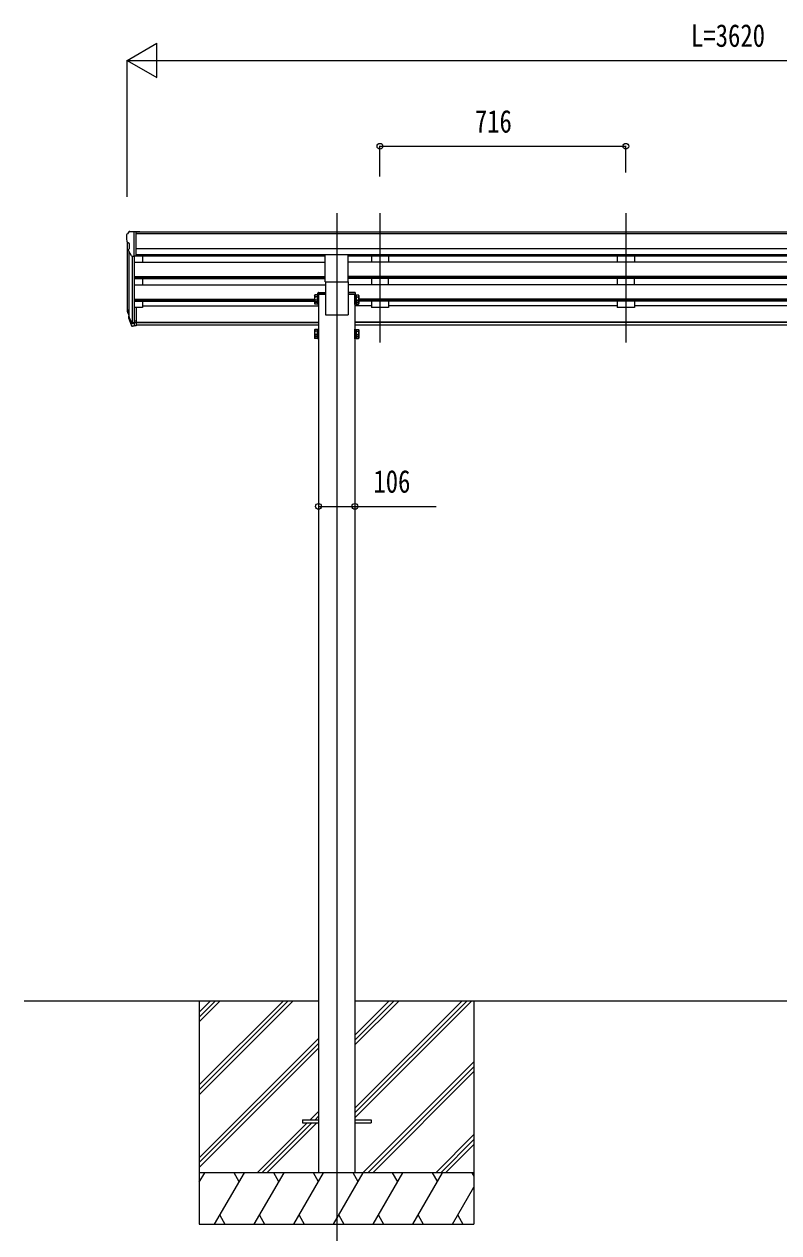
# Model space of a CAD drawing. Units: millimetres, scale not verified. Extents: x -8410 to 8410, y -5940 to 5940.
# Drawn here: x -3309 to -1112, y -3525 to -3 of the extents above; entities that cross this region are included whole.
import ezdxf
from ezdxf.enums import TextEntityAlignment as Align

# ---------------------------------------------------------------- set-up
doc = ezdxf.new("R2010")
doc.units = ezdxf.units.MM
doc.header["$LTSCALE"] = 30
for name, color, linetype in [('0-4_YKK_12', 2, 'Continuous'), ('0-5_YKK_13', 4, 'Continuous'), ('0-6_YKK_A1', 4, 'Continuous'), ('0-7_YKK_D', 6, 'Continuous')]:
    doc.layers.add(name, color=color, linetype=linetype)
doc.styles.add('ＭＳ ゴシック', font='')
doc.styles.get('ＭＳ ゴシック').set_extended_font_data('MS Gothic')

msp = doc.modelspace()

# ---------------------------------------------------------------- linework, layer by layer
at = {"layer": '0-4_YKK_12'}
for p, q in [((-2399.43, -554.34), (-2399.43, -3550)), ((-2273.43, -554.34), (-2273.43, -930.34)), ((-1557.43, -554.34), (-1557.43, -930.34))]:
    msp.add_line(p, q, dxfattribs=at)
at = {"layer": '0-5_YKK_13'}
for p, q in [((-3011.43, -616.69), (-3011.43, -617.32)), ((-3004.52, -607.89), (-3008.58, -613.7)), ((-3001.43, -607.32), (-3003.76, -607.47)), ((-3001.43, -607.32), (-2982.93, -607.32)), ((-2989.43, -680.31), (-2989.43, -607.32)), ((-2982.93, -607.32), (-2972.93, -607.41)), ((-2982.93, -679.31), (-2982.93, -607.32)), ((-2972.93, -608.93), (-2972.93, -607.41)), ((-3008.89, -638.51), (-3003.58, -641.58)), ((-2997.05, -678.49), (-3006.05, -662.9)), ((-3003.43, -641.84), (-3003.43, -658.11)), ((-2989.43, -680.31), (-2994.64, -679.99)), ((-2982.93, -679.31), (-2989.43, -679.31)), ((-2432.93, -754.19), (-2432.93, -675.88)), ((-2365.93, -754.19), (-2365.93, -675.88)), ((-2432.93, -754.19), (-2365.93, -754.19)), ((-2463.53, -793.61), (-2462.77, -792.29)), ((-2463.53, -793.61), (-2463.53, -810.61)), ((-2456.53, -792.29), (-2462.77, -792.29)), ((-2456.53, -797.2), (-2462.77, -797.2)), ((-2456.53, -807.02), (-2462.77, -807.02)), ((-2456.53, -792.29), (-2456.53, -811.92)), ((-2454.03, -793.36), (-2456.53, -793.36)), ((-2454.03, -801.36), (-2456.53, -801.36)), ((-2454.03, -802.86), (-2456.53, -802.86)), ((-2454.03, -793.36), (-2454.03, -810.86)), ((-2452.21, -784.84), (-2432.43, -784.84)), ((-2432.43, -784.84), (-2432.43, -790.34)), ((-2366.43, -784.84), (-2366.43, -790.34)), ((-2346.64, -784.84), (-2366.43, -784.84)), ((-2344.83, -793.36), (-2342.33, -793.36)), ((-2344.83, -793.36), (-2344.83, -810.86)), ((-2344.83, -801.36), (-2342.33, -801.36)), ((-2344.83, -802.86), (-2342.33, -802.86)), ((-2342.33, -792.29), (-2336.09, -792.29)), ((-2342.33, -792.29), (-2342.33, -811.92)), ((-2342.33, -797.2), (-2336.09, -797.2)), ((-2342.33, -807.02), (-2336.09, -807.02)), ((-2335.33, -793.61), (-2336.09, -792.29)), ((-2335.33, -793.61), (-2335.33, -810.61)), ((-3008.33, -842.74), (-3004.46, -850.69)), ((-3007.73, -841.36), (-3004.46, -848.43)), ((-2989.43, -828.55), (-2989.43, -883.32)), ((-2982.93, -828.55), (-2989.43, -828.55)), ((-2982.93, -828.55), (-2982.93, -882.58)), ((-2463.53, -810.61), (-2462.77, -811.92)), ((-2463.53, -810.61), (-2463.53, -817.4)), ((-2463.53, -817.4), (-2462.77, -818.72)), ((-2456.53, -811.92), (-2462.77, -811.92)), ((-2456.53, -813.81), (-2462.77, -813.81)), ((-2456.53, -818.72), (-2462.77, -818.72)), ((-2456.53, -810.86), (-2454.03, -810.86)), ((-2456.53, -810.86), (-2456.53, -818.72)), ((-2456.53, -817.65), (-2454.03, -817.65)), ((-2454.03, -810.86), (-2454.03, -817.65)), ((-2452.43, -819.9), (-2452.43, -813.11)), ((-2346.43, -819.9), (-2346.43, -813.11)), ((-2342.33, -810.86), (-2344.83, -810.86)), ((-2344.83, -810.86), (-2344.83, -817.65)), ((-2342.33, -817.65), (-2344.83, -817.65)), ((-2342.33, -810.86), (-2342.33, -818.72)), ((-2342.33, -811.92), (-2336.09, -811.92)), ((-2342.33, -813.81), (-2336.09, -813.81)), ((-2342.33, -818.72), (-2336.09, -818.72)), ((-2335.33, -810.61), (-2336.09, -811.92)), ((-2335.33, -817.4), (-2336.09, -818.72)), ((-2335.33, -810.61), (-2335.33, -817.4)), ((-3006.02, -854.01), (-3005.68, -858.42)), ((-3005.68, -858.42), (-2996.87, -881.97)), ((-3005.06, -857.86), (-2996.87, -874.03)), ((-2995.86, -872.9), (-3003.62, -857.5)), ((-2989.43, -873.58), (-2994.56, -873.58)), ((-2989.43, -875.39), (-2994.27, -875.39)), ((-2982.93, -868.68), (-2989.43, -868.68)), ((-2982.93, -873.56), (-2989.43, -873.56)), ((-2989.43, -883.32), (-2994.27, -883.32)), ((-2982.93, -882.58), (-2989.43, -882.58)), ((-2463.53, -894.16), (-2462.77, -892.84)), ((-2463.53, -894.16), (-2463.53, -911.16)), ((-2463.53, -911.16), (-2462.77, -912.47)), ((-2463.53, -911.16), (-2463.53, -917.95)), ((-2456.53, -892.84), (-2462.77, -892.84)), ((-2456.53, -897.75), (-2462.77, -897.75)), ((-2456.53, -907.57), (-2462.77, -907.57)), ((-2456.53, -912.47), (-2462.77, -912.47)), ((-2456.53, -914.36), (-2462.77, -914.36)), ((-2456.53, -892.84), (-2456.53, -912.47)), ((-2454.03, -893.91), (-2456.53, -893.91)), ((-2454.03, -901.91), (-2456.53, -901.91)), ((-2454.03, -903.41), (-2456.53, -903.41)), ((-2456.53, -911.41), (-2454.03, -911.41)), ((-2456.53, -911.41), (-2456.53, -919.27)), ((-2454.03, -893.91), (-2454.03, -911.41)), ((-2454.03, -911.41), (-2454.03, -918.2)), ((-2452.43, -920.45), (-2452.43, -913.66)), ((-2346.43, -920.45), (-2346.43, -913.66)), ((-2344.83, -893.91), (-2342.33, -893.91)), ((-2344.83, -893.91), (-2344.83, -911.41)), ((-2344.83, -901.91), (-2342.33, -901.91)), ((-2344.83, -903.41), (-2342.33, -903.41)), ((-2342.33, -911.41), (-2344.83, -911.41)), ((-2344.83, -911.41), (-2344.83, -918.2)), ((-2342.33, -892.84), (-2336.09, -892.84)), ((-2342.33, -892.84), (-2342.33, -912.47)), ((-2342.33, -897.75), (-2336.09, -897.75)), ((-2342.33, -907.57), (-2336.09, -907.57)), ((-2342.33, -911.41), (-2342.33, -919.27)), ((-2342.33, -912.47), (-2336.09, -912.47)), ((-2342.33, -914.36), (-2336.09, -914.36)), ((-2335.33, -894.16), (-2336.09, -892.84)), ((-2335.33, -911.16), (-2336.09, -912.47)), ((-2335.33, -894.16), (-2335.33, -911.16)), ((-2335.33, -911.16), (-2335.33, -917.95)), ((-2463.53, -917.95), (-2462.77, -919.27)), ((-2456.53, -919.27), (-2462.77, -919.27)), ((-2456.53, -918.2), (-2454.03, -918.2)), ((-2342.33, -918.2), (-2344.83, -918.2)), ((-2342.33, -919.27), (-2336.09, -919.27)), ((-2335.33, -917.95), (-2336.09, -919.27)), ((-2499.43, -3195.5), (-2499.43, -3204.5)), ((-2499.43, -3195.5), (-2452.43, -3195.5)), ((-2499.43, -3204.5), (-2452.43, -3204.5)), ((-2346.43, -3195.5), (-2299.43, -3195.5)), ((-2346.43, -3204.5), (-2299.43, -3204.5)), ((-2299.43, -3195.5), (-2299.43, -3204.5))]:
    msp.add_line(p, q, dxfattribs=at)
for points in [[(-2432.43, -790.34), (-2454.43, -790.34), (-2454.21, -786.72)], [(-2366.43, -790.34), (-2344.43, -790.34), (-2344.65, -786.72)], [(-2454.03, -813.11), (-2454.03, -819.9), (-2452.43, -819.9)], [(-2344.83, -813.11), (-2344.83, -819.9), (-2346.43, -819.9)], [(-2454.03, -913.66), (-2454.03, -920.45), (-2452.43, -920.45)], [(-2344.83, -913.66), (-2344.83, -920.45), (-2346.43, -920.45)]]:
    msp.add_lwpolyline(points, dxfattribs=at)
for points in [[(-2452.43, -813.11), (-2452.43, -791.11), (-2454.03, -791.11), (-2454.03, -813.11)], [(-2346.43, -813.11), (-2346.43, -791.11), (-2344.83, -791.11), (-2344.83, -813.11)], [(-2452.43, -913.66), (-2452.43, -891.66), (-2454.03, -891.66), (-2454.03, -913.66)], [(-2346.43, -913.66), (-2346.43, -891.66), (-2344.83, -891.66), (-2344.83, -913.66)]]:
    msp.add_lwpolyline(points, close=True, dxfattribs=at)
for centre, radius, start, end in [((-3008.43, -616.69), 3, 93, 180), ((-2809.43, -617.32), 202, 180, 184.94904), ((-3003.7, -608.46), 1, 93.5, 145), ((-3004.52, -634.14), 6.18, 185.7035, 224.99897), ((-3003.46, -661.4), 3, 94.7167, 210), ((-3003.73, -658.11), 0.3, 274.7167, 0), ((-3003.73, -641.84), 0.3, 0, 60), ((-2994.45, -676.99), 3, 210, 266.5), ((-2447.29, -802.11), 16.24, 162.41205, 197.58795), ((-2459.18, -794.75), 4.34, 145.61575, 214.38425), ((-2459.18, -809.47), 4.34, 145.61575, 214.38425), ((-2452.21, -786.84), 2, 90, 176.5), ((-2346.64, -786.84), 2, 3.5, 90), ((-2351.57, -802.11), 16.24, 342.41205, 17.58795), ((-2339.67, -794.75), 4.34, 325.61575, 34.38425), ((-2339.67, -809.47), 4.34, 325.61575, 34.38425), ((-2980.24, -833.62), 29.53, 186.50806, 197.98144), ((-2978.84, -831.86), 30.41, 187.1552, 198.19734), ((-2459.18, -816.26), 4.34, 145.61575, 214.38425), ((-2447.29, -808.9), 16.24, 186.71308, 197.58795), ((-2351.57, -808.9), 16.24, 342.41205, 353.28692), ((-2339.67, -816.26), 4.34, 325.61575, 34.38425), ((-2447.29, -902.66), 16.24, 162.41205, 197.58795), ((-2459.18, -895.3), 4.34, 145.61575, 214.38425), ((-2459.18, -910.02), 4.34, 145.61575, 214.38425), ((-2459.18, -916.81), 4.34, 145.61575, 214.38425), ((-2447.29, -909.45), 16.24, 186.71308, 197.58795), ((-2351.57, -902.66), 16.24, 342.41205, 17.58795), ((-2351.57, -909.45), 16.24, 342.41205, 353.28692), ((-2339.67, -895.3), 4.34, 325.61575, 34.38425), ((-2339.67, -910.02), 4.34, 325.61575, 34.38425), ((-2339.67, -916.81), 4.34, 325.61575, 34.38425)]:
    msp.add_arc(centre, radius, start, end, dxfattribs=at)
for centre, major_axis, ratio, start_param, end_param in [((-2920.78, -834.06), (-89.06, 1.43), 0.57596, 6.1962358, 6.3678173), ((-2921.57, -827.38), (87.93, 4.42), 0.541684, 3.0659337, 3.2228513), ((-3004.72, -854.01), (1.3, 0), 0.90356, 1.3700892, 3.347195), ((-2918.8, -837.82), (-89.07, 0), 0.90356, 0.2056023, 0.2515348), ((-2919.51, -833.96), (-88.05, 0), 0.90356, 0.2662965, 0.3003836), ((-2994.27, -872.68), (-3, 0), 0.90356, 0.5235988, 1.5707963), ((-2994.56, -872.23), (-1.5, 0), 0.90356, 0.5235988, 1.5707963), ((-2994.27, -880.61), (3, 0), 0.90356, 3.6651914, 4.712389)]:
    msp.add_ellipse(centre, major_axis=major_axis, ratio=ratio, start_param=start_param, end_param=end_param, dxfattribs=at)
at = {"layer": '0-6_YKK_A1'}
for p, q in [((584.07, -608.93), (-2982.93, -608.93)), ((584.07, -614.14), (-2982.93, -614.14)), ((-3009.43, -637.9), (-3009.43, -828.19)), ((-3004.46, -665.67), (-3004.46, -854.89)), ((584.07, -657.67), (-2982.93, -657.67)), ((-2995.43, -679.83), (-2995.44, -873.33)), ((-2989.43, -679.31), (-2989.43, -828.55)), ((-2989.43, -696.65), (-2432.93, -696.65)), ((584.07, -675.53), (-2982.93, -675.53)), ((-2432.93, -678.77), (-2982.93, -678.77)), ((-2964.43, -678.77), (-2964.43, -696.65)), ((-32.93, -678.77), (-2365.93, -678.77)), ((-32.93, -696.65), (-2365.93, -696.65)), ((-2298.43, -678.77), (-2298.43, -696.65)), ((-2248.43, -678.77), (-2248.43, -696.65)), ((-1582.43, -678.77), (-1582.43, -696.65)), ((-1532.43, -678.77), (-1532.43, -696.65)), ((-2989.43, -738.53), (-2432.93, -738.53)), ((-32.93, -738.53), (-2365.93, -738.53)), ((-2989.43, -740.02), (-2432.93, -740.02)), ((-2989.43, -744.34), (-2432.93, -744.34)), ((-2989.43, -762.56), (-2432.43, -762.56)), ((-2964.43, -744.34), (-2964.43, -762.56)), ((-2432.43, -754.19), (-2432.43, -850)), ((-2366.43, -754.19), (-2366.43, -850)), ((-32.93, -740.02), (-2365.93, -740.02)), ((-32.93, -744.34), (-2365.93, -744.34)), ((-32.43, -762.56), (-2365.93, -762.56)), ((-2298.43, -744.34), (-2298.43, -762.56)), ((-2248.43, -762.56), (-2248.43, -744.34)), ((-1582.43, -744.34), (-1582.43, -762.56)), ((-1532.43, -762.56), (-1532.43, -744.34)), ((-2989.43, -804.44), (-2463.53, -804.44)), ((-2989.43, -805.94), (-2463.53, -805.94)), ((-2452.43, -790.34), (-2452.43, -3350)), ((-2452.43, -790.34), (-2432.43, -790.34)), ((-2346.43, -790.34), (-2366.43, -790.34)), ((-2346.43, -790.34), (-2346.43, -3350)), ((-63.53, -804.44), (-2335.33, -804.44)), ((-63.53, -805.94), (-2335.33, -805.94)), ((-2989.43, -810.26), (-2463.53, -810.26)), ((-2964.43, -829.18), (-2982.93, -829.18)), ((-2964.43, -810.26), (-2964.43, -829.18)), ((-2964.43, -824.17), (-2452.43, -824.17)), ((-2298.43, -824.17), (-2346.43, -824.17)), ((-63.53, -810.26), (-2335.33, -810.26)), ((-2298.43, -810.26), (-2298.43, -829.18)), ((-2248.43, -829.18), (-2298.43, -829.18)), ((-2248.43, -810.26), (-2248.43, -829.18)), ((-1582.43, -824.17), (-2248.43, -824.17)), ((-1582.43, -810.26), (-1582.43, -829.18)), ((-1532.43, -829.18), (-1582.43, -829.18)), ((-1532.43, -810.26), (-1532.43, -829.18)), ((-866.43, -824.17), (-1532.43, -824.17)), ((-2982.93, -871.18), (-2452.43, -871.18)), ((-2982.93, -872.58), (-2452.43, -872.58)), ((-2452.43, -880.27), (-2982.93, -880.27)), ((-2432.43, -850), (-2366.43, -850)), ((-52.43, -871.18), (-2346.43, -871.18)), ((-52.43, -872.58), (-2346.43, -872.58)), ((-52.43, -880.27), (-2346.43, -880.27)), ((-2452.43, -2850), (-3309.43, -2850)), ((-2799.63, -3094.18), (-2555.45, -2850)), ((-2799.63, -3108.32), (-2541.31, -2850)), ((-2799.63, -3122.46), (-2527.16, -2850)), ((-2799.63, -2910.33), (-2739.3, -2850)), ((-2799.63, -2896.19), (-2753.44, -2850)), ((-2799.63, -2882.05), (-2767.58, -2850)), ((-2346.43, -3189.76), (-2006.66, -2850)), ((-2346.43, -3161.48), (-2034.95, -2850)), ((-2346.43, -3175.62), (-2020.81, -2850)), ((-2346.43, -2977.63), (-2218.8, -2850)), ((-2346.43, -2963.49), (-2232.94, -2850)), ((-2346.43, -2949.35), (-2247.08, -2850)), ((-52.43, -2850), (-2346.43, -2850)), ((-1999.63, -2850), (-1999.63, -3500)), ((-2799.63, -3306.31), (-2452.43, -2959.11)), ((-2799.63, -3320.45), (-2452.43, -2973.25)), ((-2799.63, -3334.59), (-2452.43, -2987.4)), ((-2322.82, -3350), (-1999.63, -3026.81)), ((-2308.68, -3350), (-1999.63, -3040.95)), ((-2294.53, -3350), (-1999.63, -3055.1)), ((-2631.19, -3350), (-2485.69, -3204.5)), ((-2617.04, -3350), (-2471.54, -3204.5)), ((-2602.9, -3350), (-2457.4, -3204.5)), ((-2476.69, -3195.5), (-2452.43, -3171.24)), ((-2462.54, -3195.5), (-2452.43, -3185.38)), ((-2110.69, -3350), (-1999.63, -3238.94)), ((-2096.54, -3350), (-1999.63, -3253.08)), ((-2082.4, -3350), (-1999.63, -3267.23)), ((-1999.63, -3350), (-2799.63, -3350)), ((-2799.63, -3377.5), (-2783.75, -3350)), ((-2754.88, -3500), (-2668.28, -3350)), ((-2683.28, -3375.98), (-2698.28, -3350)), ((-2639.41, -3500), (-2552.81, -3350)), ((-2567.81, -3375.98), (-2582.81, -3350)), ((-2523.94, -3500), (-2437.34, -3350)), ((-2452.34, -3375.98), (-2467.34, -3350)), ((-2408.47, -3500), (-2321.87, -3350)), ((-2336.87, -3375.98), (-2351.87, -3350)), ((-2293, -3500), (-2206.4, -3350)), ((-2221.4, -3375.98), (-2236.4, -3350)), ((-2177.53, -3500), (-2090.93, -3350)), ((-2120.93, -3350), (-2105.93, -3375.98)), ((-2005.46, -3350), (-1999.63, -3360.1)), ((-2062.06, -3500), (-1999.63, -3391.86)), ((-2739.88, -3474.02), (-2724.88, -3500)), ((-2624.41, -3474.02), (-2609.41, -3500)), ((-2508.94, -3474.02), (-2493.94, -3500)), ((-2393.47, -3474.02), (-2378.47, -3500)), ((-2278, -3474.02), (-2263, -3500)), ((-2162.53, -3474.02), (-2147.53, -3500)), ((-2047.06, -3474.02), (-2032.06, -3500))]:
    msp.add_line(p, q, dxfattribs=at)
msp.add_lwpolyline([(-2799.63, -2850), (-2799.63, -3500), (-1999.63, -3500)], dxfattribs=at)
at = {"layer": '0-7_YKK_D'}
for p, q in [((-3009.43, -108.93), (-2922.82, -58.93)), ((-2922.82, -158.93), (-2922.82, -58.93)), ((-3009.43, -506), (-3009.43, -107.93)), ((-3009.43, -108.93), (-2922.82, -158.93)), ((-3009.43, -108.93), (-2836.22, -108.93)), ((-2909.43, -108.93), (510.57, -108.93)), ((-2273.43, -446.53), (-2273.43, -357.93)), ((-2273.43, -358.93), (-1557.43, -358.93)), ((-1557.43, -435.4), (-1557.43, -357.93))]:
    msp.add_line(p, q, dxfattribs=at)
msp.add_lwpolyline([(-2452.43, -1408.18), (-2346.43, -1408.18), (-2109.23, -1408.18)], dxfattribs=at)
for centre in [(-2273.43, -358.93), (-1557.43, -358.93), (-2452.43, -1408.18), (-2346.43, -1408.18)]:
    msp.add_circle(centre, 8.5, dxfattribs=at)

# ---------------------------------------------------------------- texts
at = {"layer": '0-7_YKK_D', "style": 'ＭＳ ゴシック', "width": 0.8}
for s, p in [('L=3620', (-1367.43, -88.93)), ('716', (-1997.03, -338.93)), ('106', (-2292.43, -1388.18))]:
    msp.add_text(s, height=65.98, dxfattribs=at).set_placement(p, align=Align.BOTTOM_LEFT)

doc.saveas('drawing.dxf')
